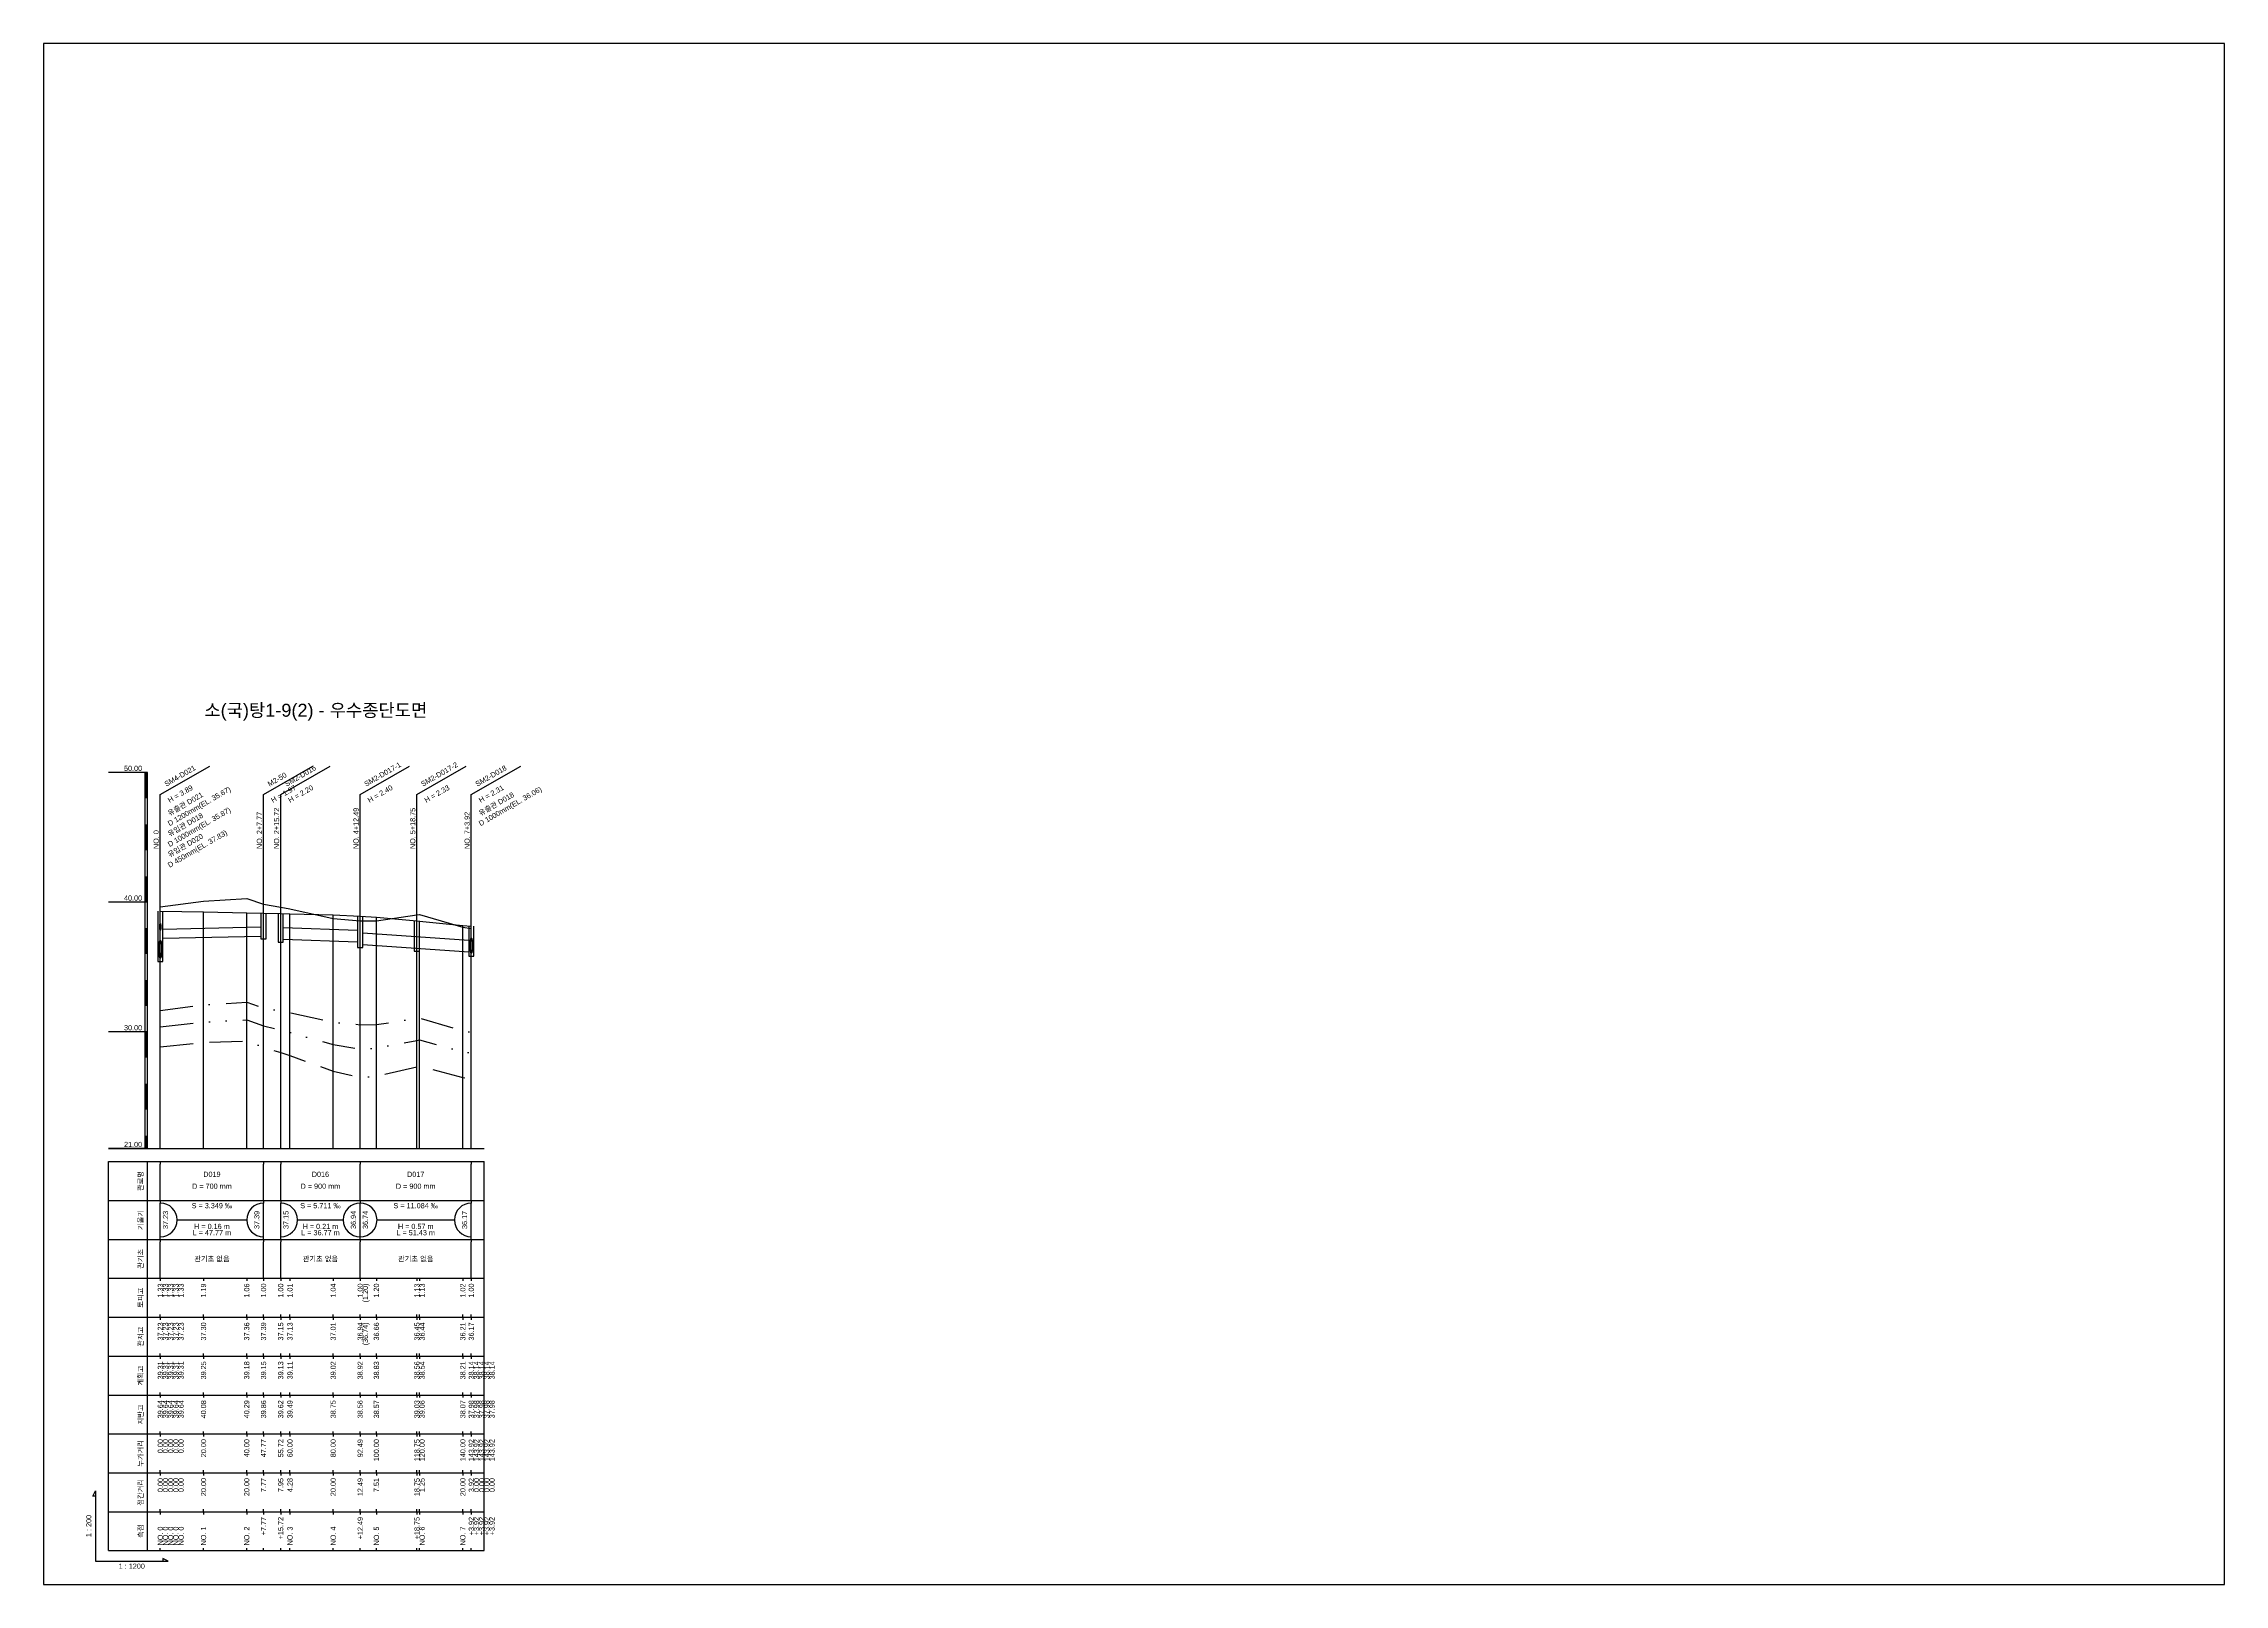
# Model space of a CAD drawing. Header units: millimetres. Extents: x -105495 to 3444, y -108190 to 2013.
# Drawn here: x 20 to 861, y -23184 to -22590 of the extents above; entities that cross this region are included whole.
import ezdxf
from ezdxf.enums import TextEntityAlignment as Align

# ---------------------------------------------------------------- set-up
doc = ezdxf.new("R2010")
doc.units = ezdxf.units.MM
for name, pattern in [('BORDER', [44.45, 12.7, -6.35, 12.7, -6.35, 0, -6.35]), ('DASHDOT', [25.4, 12.7, -6.35, 0, -6.35]), ('DIVIDE', [31.75, 12.7, -6.35, 0, -6.35, 0, -6.35])]:
    doc.linetypes.add(name, pattern=pattern)
for name, color, linetype in [('KZ_종단_계획선', 1, 'Continuous'), ('KZ_종단_관로', 4, 'Continuous'), ('KZ_종단_깃발', 7, 'Continuous'), ('KZ_종단_노선명', 7, 'Continuous'), ('KZ_종단_도각', 7, 'Continuous'), ('KZ_종단_맨홀', 4, 'Continuous'), ('KZ_종단_수직선', 7, 'Continuous'), ('KZ_종단_암선1', 56, 'DASHDOT'), ('KZ_종단_암선2', 4, 'DIVIDE'), ('KZ_종단_암선3', 6, 'BORDER'), ('KZ_종단_원형관', 4, 'Continuous'), ('KZ_종단_지반선', 3, 'Continuous'), ('KZ_종단_테이블문자', 7, 'Continuous'), ('KZ_종단_테이블선', 7, 'Continuous'), ('KZ_종단_폴대', 7, 'Continuous')]:
    doc.layers.add(name, color=color, linetype=linetype)
doc.styles.get("Standard").update_dxf_attribs({"font": 'arial.ttf'})

msp = doc.modelspace()

# ---------------------------------------------------------------- linework, layer by layer
at = {"layer": 'KZ_종단_계획선'}
msp.add_lwpolyline([(65, -22924.43), (65, -22924.43), (65, -22924.43), (65, -22924.43), (65, -22924.43), (81.67, -22924.77), (98.33, -22925.11), (104.81, -22925.24), (111.43, -22925.37), (115, -22925.45), (131.67, -22925.89), (142.08, -22926.42), (148.33, -22926.83), (163.96, -22928.21), (165, -22928.3), (181.67, -22929.97), (184.93, -22930.3), (184.93, -22930.3), (184.93, -22930.3), (184.93, -22930.3), (184.93, -22930.3)], dxfattribs=at)
at = {"layer": 'KZ_종단_관로'}
for p, q in [((66, -22931.35), (103.81, -22930.55)), ((66, -22934.85), (103.81, -22934.05)), ((112.43, -22930.75), (141.08, -22931.8)), ((143.08, -22932.8), (183.93, -22935.65)), ((112.43, -22935.25), (141.08, -22936.3)), ((143.08, -22937.3), (183.93, -22940.15))]:
    msp.add_line(p, q, dxfattribs=at)
at = {"layer": 'KZ_종단_깃발'}
for p, q in [((65, -22879.52), (84.05, -22868.52)), ((104.81, -22879.52), (123.86, -22868.52)), ((111.43, -22879.52), (130.48, -22868.52)), ((142.08, -22879.52), (161.13, -22868.52)), ((163.96, -22879.52), (183.01, -22868.52)), ((184.93, -22879.52), (203.98, -22868.52)), ((65, -23016), (65, -22879.52)), ((104.81, -23016), (104.81, -22879.52)), ((111.43, -23016), (111.43, -22879.52)), ((142.08, -23016), (142.08, -22879.52)), ((163.96, -23016), (163.96, -22879.52)), ((184.93, -23016), (184.93, -22879.52))]:
    msp.add_line(p, q, dxfattribs=at)
at = {"layer": 'KZ_종단_도각'}
msp.add_lwpolyline([(20, -23184), (861, -23184), (861, -22590), (20, -22590)], close=True, dxfattribs=at)
at = {"layer": 'KZ_종단_맨홀'}
for points in [[(64, -22924.43), (64, -22943.87), (66, -22943.87), (66, -22924.43)], [(103.81, -22925.24), (103.81, -22935.09), (105.81, -22935.09), (105.81, -22925.24)], [(110.43, -22925.37), (110.43, -22936.37), (112.43, -22936.37), (112.43, -22925.37)], [(141.08, -22926.42), (141.08, -22938.42), (143.08, -22938.42), (143.08, -22926.42)], [(162.96, -22928.21), (162.96, -22939.88), (164.96, -22939.88), (164.96, -22928.21)], [(183.93, -22930.3), (183.93, -22941.86), (185.93, -22941.86), (185.93, -22930.3)]]:
    msp.add_lwpolyline(points, dxfattribs=at)
at = {"layer": 'KZ_종단_수직선'}
for p, q in [((65, -23016), (65, -22924.43)), ((65, -23016), (65, -22924.43)), ((65, -23016), (65, -22924.43)), ((65, -23016), (65, -22924.43)), ((65, -23016), (65, -22924.43)), ((65, -23016), (65, -22924.43)), ((65, -23016), (65, -22924.43)), ((65, -23016), (65, -22924.43)), ((65, -23016), (65, -22924.43)), ((81.67, -23016), (81.67, -22924.77)), ((98.33, -23016), (98.33, -22925.11)), ((104.81, -23016), (104.81, -22925.24)), ((111.43, -23016), (111.43, -22925.37)), ((115, -23016), (115, -22925.45)), ((131.67, -23016), (131.67, -22925.89)), ((142.07, -23016), (142.07, -22926.42)), ((148.33, -23016), (148.33, -22926.83)), ((163.96, -23016), (163.96, -22928.21)), ((165, -23016), (165, -22928.3)), ((181.67, -23016), (181.67, -22929.97)), ((184.93, -23016), (184.93, -22930.3)), ((184.93, -23016), (184.93, -22930.3)), ((184.93, -23016), (184.93, -22930.3)), ((184.93, -23016), (184.93, -22930.3)), ((184.93, -23016), (184.93, -22930.3))]:
    msp.add_line(p, q, dxfattribs=at)
at = {"layer": 'KZ_종단_암선1', "flags": 128}
msp.add_lwpolyline([(65, -22962.81), (65, -22962.81), (65, -22962.81), (65, -22962.81), (65, -22962.81), (81.67, -22960.6), (98.33, -22959.52), (104.81, -22961.72), (111.43, -22962.92), (115, -22963.56), (131.67, -22967.24), (142.07, -22968.22), (148.33, -22968.16), (163.96, -22965.84), (165, -22965.69), (181.67, -22970.65), (184.93, -22971.1), (184.93, -22971.1), (184.93, -22971.1), (184.93, -22971.1), (184.93, -22971.1)], dxfattribs=at)
at = {"layer": 'KZ_종단_암선2', "flags": 128}
msp.add_lwpolyline([(65, -22969.09), (65, -22969.09), (65, -22969.09), (65, -22969.09), (65, -22969.09), (81.67, -22967.17), (98.33, -22966.38), (104.81, -22968.68), (111.43, -22970.3), (115, -22971.17), (131.67, -22975.91), (142.07, -22977.56), (148.33, -22977.24), (163.96, -22974.29), (165, -22974.09), (181.67, -22978.74), (184.93, -22979.14), (184.93, -22979.14), (184.93, -22979.14), (184.93, -22979.14), (184.93, -22979.14)], dxfattribs=at)
at = {"layer": 'KZ_종단_암선3', "flags": 128}
msp.add_lwpolyline([(65, -22976.8), (65, -22976.8), (65, -22976.8), (65, -22976.8), (65, -22976.8), (81.67, -22975.08), (98.33, -22974.47), (104.81, -22976.85), (111.43, -22978.97), (115, -22980.12), (131.67, -22986.13), (142.07, -22988.58), (148.33, -22987.99), (163.96, -22984.42), (165, -22984.18), (181.67, -22988.61), (184.93, -22988.97), (184.93, -22988.97), (184.93, -22988.97), (184.93, -22988.97), (184.93, -22988.97)], dxfattribs=at)
at = {"layer": 'KZ_종단_원형관'}
for p, q in [((64.78, -22930.31), (64.79, -22930.09)), ((64.78, -22930.53), (64.78, -22930.31)), ((64.78, -22930.76), (64.78, -22930.53)), ((64.79, -22930.98), (64.78, -22930.76)), ((64.79, -22930.09), (64.81, -22929.88)), ((64.81, -22931.19), (64.79, -22930.98)), ((64.81, -22929.88), (64.83, -22929.69)), ((64.83, -22931.38), (64.81, -22931.19)), ((64.83, -22929.69), (64.86, -22929.53)), ((64.86, -22931.54), (64.83, -22931.38)), ((64.86, -22929.53), (64.89, -22929.4)), ((64.89, -22931.67), (64.86, -22931.54)), ((64.89, -22929.4), (64.93, -22929.3)), ((64.93, -22931.77), (64.89, -22931.67)), ((64.93, -22929.3), (64.96, -22929.24)), ((64.96, -22931.83), (64.93, -22931.77)), ((64.96, -22929.24), (65, -22929.22)), ((65, -22931.85), (64.96, -22931.83)), ((65, -22929.22), (65.04, -22929.24)), ((65.04, -22931.83), (65, -22931.85)), ((65.04, -22929.24), (65.07, -22929.3)), ((65.07, -22931.77), (65.04, -22931.83)), ((65.07, -22929.3), (65.11, -22929.4)), ((65.11, -22931.67), (65.07, -22931.77)), ((65.11, -22929.4), (65.14, -22929.53)), ((65.14, -22931.54), (65.11, -22931.67)), ((65.14, -22929.53), (65.17, -22929.69)), ((65.17, -22931.38), (65.14, -22931.54)), ((65.17, -22929.69), (65.19, -22929.88)), ((65.19, -22931.19), (65.17, -22931.38)), ((65.19, -22929.88), (65.21, -22930.09)), ((65.21, -22930.98), (65.19, -22931.19)), ((65.21, -22930.09), (65.22, -22930.31)), ((65.22, -22930.76), (65.21, -22930.98)), ((65.22, -22930.31), (65.22, -22930.53)), ((65.22, -22930.53), (65.22, -22930.76)), ((64.42, -22939.17), (64.43, -22938.57)), ((64.43, -22939.78), (64.42, -22939.17)), ((64.43, -22938.57), (64.46, -22937.99)), ((64.46, -22940.36), (64.43, -22939.78)), ((64.46, -22937.99), (64.5, -22937.44)), ((64.5, -22940.91), (64.46, -22940.36)), ((64.5, -22937.44), (64.56, -22936.94)), ((64.56, -22941.41), (64.5, -22940.91)), ((64.51, -22938.74), (64.52, -22938.23)), ((64.52, -22939.25), (64.51, -22938.74)), ((64.52, -22938.23), (64.54, -22937.74)), ((64.54, -22939.74), (64.52, -22939.25)), ((64.54, -22937.74), (64.58, -22937.28)), ((64.58, -22940.19), (64.54, -22939.74)), ((64.56, -22936.94), (64.63, -22936.51)), ((64.63, -22941.84), (64.56, -22941.41)), ((64.58, -22937.28), (64.63, -22936.87)), ((64.63, -22940.61), (64.58, -22940.19)), ((64.63, -22936.51), (64.71, -22936.17)), ((64.63, -22936.87), (64.69, -22936.51)), ((64.69, -22940.97), (64.63, -22940.61)), ((64.71, -22942.18), (64.63, -22941.84)), ((64.69, -22936.51), (64.76, -22936.22)), ((64.76, -22941.26), (64.69, -22940.97)), ((64.71, -22936.17), (64.8, -22935.91)), ((64.8, -22942.44), (64.71, -22942.18)), ((64.76, -22936.22), (64.83, -22936.01)), ((64.83, -22941.47), (64.76, -22941.26)), ((64.8, -22935.91), (64.9, -22935.75)), ((64.9, -22942.6), (64.8, -22942.44)), ((64.83, -22936.01), (64.92, -22935.87)), ((64.92, -22941.61), (64.83, -22941.47)), ((64.9, -22935.75), (65, -22935.7)), ((64.92, -22935.87), (65, -22935.83)), ((65, -22941.65), (64.92, -22941.61)), ((65, -22935.7), (65.1, -22935.75)), ((65, -22935.83), (65.08, -22935.87)), ((65.08, -22941.61), (65, -22941.65)), ((65.08, -22935.87), (65.17, -22936.01)), ((65.17, -22941.47), (65.08, -22941.61)), ((65.1, -22935.75), (65.2, -22935.91)), ((65.2, -22942.44), (65.1, -22942.6)), ((65.17, -22936.01), (65.24, -22936.22)), ((65.24, -22941.26), (65.17, -22941.47)), ((65.2, -22935.91), (65.29, -22936.17)), ((65.29, -22942.18), (65.2, -22942.44)), ((65.24, -22936.22), (65.31, -22936.51)), ((65.31, -22940.97), (65.24, -22941.26)), ((65.29, -22936.17), (65.37, -22936.51)), ((65.37, -22941.84), (65.29, -22942.18)), ((65.31, -22936.51), (65.37, -22936.87)), ((65.37, -22940.61), (65.31, -22940.97)), ((65.37, -22936.51), (65.44, -22936.94)), ((65.37, -22936.87), (65.42, -22937.28)), ((65.42, -22940.19), (65.37, -22940.61)), ((65.44, -22941.41), (65.37, -22941.84)), ((65.42, -22937.28), (65.46, -22937.74)), ((65.46, -22939.74), (65.42, -22940.19)), ((65.44, -22936.94), (65.5, -22937.44)), ((65.5, -22940.91), (65.44, -22941.41)), ((65.46, -22937.74), (65.48, -22938.23)), ((65.48, -22939.25), (65.46, -22939.74)), ((65.48, -22938.23), (65.48, -22938.74)), ((65.48, -22938.74), (65.48, -22939.25)), ((65.5, -22937.44), (65.54, -22937.99)), ((65.54, -22940.36), (65.5, -22940.91)), ((65.54, -22937.99), (65.57, -22938.57)), ((65.57, -22939.78), (65.54, -22940.36)), ((65.57, -22938.57), (65.58, -22939.17)), ((65.58, -22939.17), (65.57, -22939.78)), ((184.45, -22937.28), (184.48, -22936.79)), ((184.45, -22937.79), (184.45, -22937.28)), ((184.45, -22938.3), (184.45, -22937.79)), ((184.48, -22938.79), (184.45, -22938.3)), ((184.48, -22936.79), (184.51, -22936.33)), ((184.51, -22939.24), (184.48, -22938.79)), ((184.51, -22936.33), (184.56, -22935.92)), ((184.56, -22939.66), (184.51, -22939.24)), ((184.56, -22935.92), (184.62, -22935.56)), ((184.62, -22940.02), (184.56, -22939.66)), ((184.62, -22935.56), (184.69, -22935.27)), ((184.69, -22940.31), (184.62, -22940.02)), ((184.69, -22935.27), (184.76, -22935.06)), ((184.76, -22940.52), (184.69, -22940.31)), ((184.76, -22935.06), (184.85, -22934.92)), ((184.85, -22940.66), (184.76, -22940.52)), ((184.85, -22934.92), (184.93, -22934.88)), ((184.93, -22940.7), (184.85, -22940.66)), ((184.93, -22934.88), (185.02, -22934.92)), ((185.02, -22940.66), (184.93, -22940.7)), ((185.02, -22934.92), (185.1, -22935.06)), ((185.1, -22940.52), (185.02, -22940.66)), ((185.1, -22935.06), (185.17, -22935.27)), ((185.17, -22940.31), (185.1, -22940.52)), ((185.17, -22935.27), (185.24, -22935.56)), ((185.24, -22940.02), (185.17, -22940.31)), ((185.24, -22935.56), (185.3, -22935.92)), ((185.3, -22939.66), (185.24, -22940.02)), ((185.3, -22935.92), (185.35, -22936.33)), ((185.35, -22939.24), (185.3, -22939.66)), ((185.35, -22936.33), (185.39, -22936.79)), ((185.39, -22938.79), (185.35, -22939.24)), ((185.39, -22936.79), (185.41, -22937.28)), ((185.41, -22938.3), (185.39, -22938.79)), ((185.41, -22937.28), (185.42, -22937.79)), ((185.42, -22937.79), (185.41, -22938.3)), ((65, -22942.65), (64.9, -22942.6)), ((65.1, -22942.6), (65, -22942.65))]:
    msp.add_line(p, q, dxfattribs=at)
at = {"layer": 'KZ_종단_지반선', "flags": 128}
msp.add_lwpolyline([(65, -22922.81), (65, -22922.81), (65, -22922.81), (65, -22922.81), (65, -22922.81), (81.67, -22920.6), (98.33, -22919.52), (104.81, -22921.72), (111.43, -22922.92), (115, -22923.56), (131.67, -22927.24), (142.07, -22928.22), (148.33, -22928.16), (163.96, -22925.84), (165, -22925.69), (181.67, -22930.65), (184.93, -22931.1), (184.93, -22931.1), (184.93, -22931.1), (184.93, -22931.1), (184.93, -22931.1)], dxfattribs=at)
at = {"layer": 'KZ_종단_테이블문자'}
for p, q in [((65, -23021), (65, -23022)), ((65, -23035), (65, -23022)), ((104.81, -23021), (104.81, -23022)), ((104.81, -23035), (104.81, -23022)), ((111.43, -23021), (111.43, -23022)), ((111.43, -23035), (111.43, -23022)), ((142.07, -23021), (142.07, -23022)), ((142.07, -23021), (142.07, -23022)), ((142.07, -23035), (142.07, -23022)), ((142.07, -23035), (142.07, -23022)), ((184.93, -23021), (184.93, -23022)), ((184.93, -23035), (184.93, -23022)), ((65, -23036), (65, -23035)), ((65, -23036), (65, -23037)), ((65, -23050), (65, -23037)), ((104.81, -23036), (104.81, -23035)), ((104.81, -23036), (104.81, -23037)), ((104.81, -23050), (104.81, -23037)), ((111.43, -23036), (111.43, -23035)), ((111.43, -23036), (111.43, -23037)), ((111.43, -23050), (111.43, -23037)), ((142.07, -23036), (142.07, -23035)), ((142.07, -23036), (142.07, -23035)), ((142.07, -23036), (142.07, -23037)), ((142.07, -23036), (142.07, -23037)), ((142.07, -23050), (142.07, -23037)), ((142.07, -23050), (142.07, -23037)), ((184.93, -23036), (184.93, -23035)), ((184.93, -23036), (184.93, -23037)), ((184.93, -23050), (184.93, -23037)), ((65, -23051), (65, -23050)), ((65, -23051), (65, -23052)), ((71.42, -23043.5), (98.39, -23043.5)), ((104.81, -23051), (104.81, -23050)), ((104.81, -23051), (104.81, -23052)), ((111.43, -23051), (111.43, -23050)), ((111.43, -23051), (111.43, -23052)), ((117.85, -23043.5), (135.66, -23043.5)), ((142.07, -23051), (142.07, -23050)), ((142.07, -23051), (142.07, -23050)), ((142.07, -23051), (142.07, -23052)), ((142.07, -23051), (142.07, -23052)), ((148.49, -23043.5), (178.52, -23043.5)), ((184.93, -23051), (184.93, -23050)), ((184.93, -23051), (184.93, -23052)), ((65, -23065), (65, -23052)), ((104.81, -23065), (104.81, -23052)), ((111.43, -23065), (111.43, -23052)), ((142.07, -23065), (142.07, -23052)), ((142.07, -23065), (142.07, -23052)), ((184.93, -23065), (184.93, -23052)), ((65, -23066), (65, -23065)), ((104.81, -23066), (104.81, -23065)), ((111.43, -23066), (111.43, -23065)), ((142.07, -23066), (142.07, -23065)), ((142.07, -23066), (142.07, -23065)), ((184.93, -23066), (184.93, -23065))]:
    msp.add_line(p, q, dxfattribs=at)
for centre, start, end in [((65, -23043.5), 270, 90), ((104.81, -23043.5), 90, 270), ((111.43, -23043.5), 270, 90), ((142.07, -23043.5), 90, 270), ((142.07, -23043.5), 270, 90), ((184.93, -23043.5), 90, 270)]:
    msp.add_arc(centre, 6.5, start, end, dxfattribs=at)
at = {"layer": 'KZ_종단_테이블선'}
for p, q in [((45, -23016), (189.93, -23016)), ((45, -23036), (45, -23021)), ((45, -23021), (189.93, -23021)), ((60, -23036), (60, -23021)), ((189.93, -23036), (189.93, -23021)), ((45, -23051), (45, -23036)), ((45, -23036), (189.93, -23036)), ((60, -23051), (60, -23036)), ((189.93, -23051), (189.93, -23036)), ((45, -23066), (45, -23051)), ((45, -23051), (189.93, -23051)), ((60, -23066), (60, -23051)), ((189.93, -23066), (189.93, -23051)), ((45, -23081), (45, -23066)), ((45, -23066), (189.93, -23066)), ((60, -23081), (60, -23066)), ((65, -23066), (65, -23067)), ((65, -23066), (65, -23067)), ((65, -23066), (65, -23067)), ((65, -23066), (65, -23067)), ((65, -23066), (65, -23067)), ((81.67, -23066), (81.67, -23067)), ((98.33, -23066), (98.33, -23067)), ((104.81, -23066), (104.81, -23067)), ((111.43, -23066), (111.43, -23067)), ((115, -23066), (115, -23067)), ((131.67, -23066), (131.67, -23067)), ((142.08, -23066), (142.08, -23067)), ((148.33, -23066), (148.33, -23067)), ((163.96, -23066), (163.96, -23067)), ((165, -23066), (165, -23067)), ((181.67, -23066), (181.67, -23067)), ((184.93, -23066), (184.93, -23067)), ((189.93, -23081), (189.93, -23066)), ((45, -23096), (45, -23081)), ((45, -23081), (189.93, -23081)), ((60, -23096), (60, -23081)), ((65, -23081), (65, -23080)), ((65, -23081), (65, -23080)), ((65, -23081), (65, -23080)), ((65, -23081), (65, -23080)), ((65, -23081), (65, -23080)), ((65, -23081), (65, -23082)), ((65, -23081), (65, -23082)), ((65, -23081), (65, -23082)), ((65, -23081), (65, -23082)), ((65, -23081), (65, -23082)), ((81.67, -23081), (81.67, -23080)), ((81.67, -23081), (81.67, -23082)), ((98.33, -23081), (98.33, -23080)), ((98.33, -23081), (98.33, -23082)), ((104.81, -23081), (104.81, -23080)), ((104.81, -23081), (104.81, -23082)), ((111.43, -23081), (111.43, -23080)), ((111.43, -23081), (111.43, -23082)), ((115, -23081), (115, -23080)), ((115, -23081), (115, -23082)), ((131.67, -23081), (131.67, -23080)), ((131.67, -23081), (131.67, -23082)), ((142.08, -23081), (142.08, -23080)), ((142.08, -23081), (142.08, -23082)), ((148.33, -23081), (148.33, -23080)), ((148.33, -23081), (148.33, -23082)), ((163.96, -23081), (163.96, -23080)), ((163.96, -23081), (163.96, -23082)), ((165, -23081), (165, -23080)), ((165, -23081), (165, -23082)), ((181.67, -23081), (181.67, -23080)), ((181.67, -23081), (181.67, -23082)), ((184.93, -23081), (184.93, -23080)), ((184.93, -23081), (184.93, -23082)), ((189.93, -23096), (189.93, -23081)), ((45, -23111), (45, -23096)), ((45, -23096), (189.93, -23096)), ((60, -23111), (60, -23096)), ((65, -23096), (65, -23095)), ((65, -23096), (65, -23095)), ((65, -23096), (65, -23095)), ((65, -23096), (65, -23095)), ((65, -23096), (65, -23095)), ((65, -23096), (65, -23097)), ((65, -23096), (65, -23097)), ((65, -23096), (65, -23097)), ((65, -23096), (65, -23097)), ((65, -23096), (65, -23097)), ((81.67, -23096), (81.67, -23095)), ((81.67, -23096), (81.67, -23097)), ((98.33, -23096), (98.33, -23095)), ((98.33, -23096), (98.33, -23097)), ((104.81, -23096), (104.81, -23095)), ((104.81, -23096), (104.81, -23097)), ((111.43, -23096), (111.43, -23095)), ((111.43, -23096), (111.43, -23097)), ((115, -23096), (115, -23095)), ((115, -23096), (115, -23097)), ((131.67, -23096), (131.67, -23095)), ((131.67, -23096), (131.67, -23097)), ((142.07, -23096), (142.07, -23097)), ((142.08, -23096), (142.08, -23095)), ((148.33, -23096), (148.33, -23095)), ((148.33, -23096), (148.33, -23097)), ((163.96, -23096), (163.96, -23095)), ((163.96, -23096), (163.96, -23097)), ((165, -23096), (165, -23095)), ((165, -23096), (165, -23097)), ((181.67, -23096), (181.67, -23095)), ((181.67, -23096), (181.67, -23097)), ((184.93, -23096), (184.93, -23095)), ((184.93, -23096), (184.93, -23097)), ((184.93, -23096), (184.93, -23097)), ((184.93, -23096), (184.93, -23097)), ((184.93, -23096), (184.93, -23097)), ((184.93, -23096), (184.93, -23097)), ((189.93, -23111), (189.93, -23096)), ((65, -23111), (65, -23110)), ((65, -23111), (65, -23110)), ((65, -23111), (65, -23110)), ((65, -23111), (65, -23110)), ((65, -23111), (65, -23110)), ((81.67, -23111), (81.67, -23110)), ((98.33, -23111), (98.33, -23110)), ((104.81, -23111), (104.81, -23110)), ((111.43, -23111), (111.43, -23110)), ((115, -23111), (115, -23110)), ((131.67, -23111), (131.67, -23110)), ((142.07, -23111), (142.07, -23110)), ((148.33, -23111), (148.33, -23110)), ((163.96, -23111), (163.96, -23110)), ((165, -23111), (165, -23110)), ((181.67, -23111), (181.67, -23110)), ((184.93, -23111), (184.93, -23110)), ((184.93, -23111), (184.93, -23110)), ((184.93, -23111), (184.93, -23110)), ((184.93, -23111), (184.93, -23110)), ((184.93, -23111), (184.93, -23110)), ((45, -23126), (45, -23111)), ((45, -23111), (189.93, -23111)), ((60, -23126), (60, -23111)), ((65, -23111), (65, -23112)), ((65, -23111), (65, -23112)), ((65, -23111), (65, -23112)), ((65, -23111), (65, -23112)), ((65, -23111), (65, -23112)), ((81.67, -23111), (81.67, -23112)), ((98.33, -23111), (98.33, -23112)), ((104.81, -23111), (104.81, -23112)), ((111.43, -23111), (111.43, -23112)), ((115, -23111), (115, -23112)), ((131.67, -23111), (131.67, -23112)), ((142.07, -23111), (142.07, -23112)), ((148.33, -23111), (148.33, -23112)), ((163.96, -23111), (163.96, -23112)), ((165, -23111), (165, -23112)), ((181.67, -23111), (181.67, -23112)), ((184.93, -23111), (184.93, -23112)), ((184.93, -23111), (184.93, -23112)), ((184.93, -23111), (184.93, -23112)), ((184.93, -23111), (184.93, -23112)), ((184.93, -23111), (184.93, -23112)), ((189.93, -23126), (189.93, -23111)), ((45, -23141), (45, -23126)), ((45, -23126), (189.93, -23126)), ((60, -23141), (60, -23126)), ((65, -23126), (65, -23125)), ((65, -23126), (65, -23125)), ((65, -23126), (65, -23125)), ((65, -23126), (65, -23125)), ((65, -23126), (65, -23125)), ((65, -23126), (65, -23127)), ((65, -23126), (65, -23127)), ((65, -23126), (65, -23127)), ((65, -23126), (65, -23127)), ((65, -23126), (65, -23127)), ((81.67, -23126), (81.67, -23125)), ((81.67, -23126), (81.67, -23127)), ((98.33, -23126), (98.33, -23125)), ((98.33, -23126), (98.33, -23127)), ((104.81, -23126), (104.81, -23125)), ((104.81, -23126), (104.81, -23127)), ((111.43, -23126), (111.43, -23125)), ((111.43, -23126), (111.43, -23127)), ((115, -23126), (115, -23125)), ((115, -23126), (115, -23127)), ((131.67, -23126), (131.67, -23125)), ((131.67, -23126), (131.67, -23127)), ((142.07, -23126), (142.07, -23125)), ((142.07, -23126), (142.07, -23127)), ((148.33, -23126), (148.33, -23125)), ((148.33, -23126), (148.33, -23127)), ((163.96, -23126), (163.96, -23125)), ((163.96, -23126), (163.96, -23127)), ((165, -23126), (165, -23125)), ((165, -23126), (165, -23127)), ((181.67, -23126), (181.67, -23125)), ((181.67, -23126), (181.67, -23127)), ((184.93, -23126), (184.93, -23125)), ((184.93, -23126), (184.93, -23125)), ((184.93, -23126), (184.93, -23125)), ((184.93, -23126), (184.93, -23125)), ((184.93, -23126), (184.93, -23125)), ((184.93, -23126), (184.93, -23127)), ((184.93, -23126), (184.93, -23127)), ((184.93, -23126), (184.93, -23127)), ((184.93, -23126), (184.93, -23127)), ((184.93, -23126), (184.93, -23127)), ((189.93, -23141), (189.93, -23126)), ((45, -23156), (45, -23141)), ((45, -23141), (189.93, -23141)), ((60, -23156), (60, -23141)), ((65, -23141), (65, -23140)), ((65, -23141), (65, -23140)), ((65, -23141), (65, -23140)), ((65, -23141), (65, -23140)), ((65, -23141), (65, -23140)), ((65, -23141), (65, -23142)), ((65, -23141), (65, -23142)), ((65, -23141), (65, -23142)), ((65, -23141), (65, -23142)), ((65, -23141), (65, -23142)), ((81.67, -23141), (81.67, -23140)), ((81.67, -23141), (81.67, -23142)), ((98.33, -23141), (98.33, -23140)), ((98.33, -23141), (98.33, -23142)), ((104.81, -23141), (104.81, -23140)), ((104.81, -23141), (104.81, -23142)), ((111.43, -23141), (111.43, -23140)), ((111.43, -23141), (111.43, -23142)), ((115, -23141), (115, -23140)), ((115, -23141), (115, -23142)), ((131.67, -23141), (131.67, -23140)), ((131.67, -23141), (131.67, -23142)), ((142.07, -23141), (142.07, -23140)), ((142.07, -23141), (142.07, -23142)), ((148.33, -23141), (148.33, -23140)), ((148.33, -23141), (148.33, -23142)), ((163.96, -23141), (163.96, -23140)), ((163.96, -23141), (163.96, -23142)), ((165, -23141), (165, -23140)), ((165, -23141), (165, -23142)), ((181.67, -23141), (181.67, -23140)), ((181.67, -23141), (181.67, -23142)), ((184.93, -23141), (184.93, -23140)), ((184.93, -23141), (184.93, -23140)), ((184.93, -23141), (184.93, -23140)), ((184.93, -23141), (184.93, -23140)), ((184.93, -23141), (184.93, -23140)), ((184.93, -23141), (184.93, -23142)), ((184.93, -23141), (184.93, -23142)), ((184.93, -23141), (184.93, -23142)), ((184.93, -23141), (184.93, -23142)), ((184.93, -23141), (184.93, -23142)), ((189.93, -23156), (189.93, -23141)), ((45, -23171), (45, -23156)), ((45, -23156), (189.93, -23156)), ((60, -23171), (60, -23156)), ((65, -23156), (65, -23155)), ((65, -23156), (65, -23155)), ((65, -23156), (65, -23155)), ((65, -23156), (65, -23155)), ((65, -23156), (65, -23155)), ((65, -23156), (65, -23157)), ((65, -23156), (65, -23157)), ((65, -23156), (65, -23157)), ((65, -23156), (65, -23157)), ((65, -23156), (65, -23157)), ((81.67, -23156), (81.67, -23155)), ((81.67, -23156), (81.67, -23157)), ((98.33, -23156), (98.33, -23155)), ((98.33, -23156), (98.33, -23157)), ((104.81, -23156), (104.81, -23155)), ((104.81, -23156), (104.81, -23157)), ((111.43, -23156), (111.43, -23155)), ((111.43, -23156), (111.43, -23157)), ((115, -23156), (115, -23155)), ((115, -23156), (115, -23157)), ((131.67, -23156), (131.67, -23155)), ((131.67, -23156), (131.67, -23157)), ((142.07, -23156), (142.07, -23155)), ((142.07, -23156), (142.07, -23157)), ((148.33, -23156), (148.33, -23155)), ((148.33, -23156), (148.33, -23157)), ((163.96, -23156), (163.96, -23155)), ((163.96, -23156), (163.96, -23157)), ((165, -23156), (165, -23155)), ((165, -23156), (165, -23157)), ((181.67, -23156), (181.67, -23155)), ((181.67, -23156), (181.67, -23157)), ((184.93, -23156), (184.93, -23155)), ((184.93, -23156), (184.93, -23155)), ((184.93, -23156), (184.93, -23155)), ((184.93, -23156), (184.93, -23155)), ((184.93, -23156), (184.93, -23155)), ((184.93, -23156), (184.93, -23157)), ((184.93, -23156), (184.93, -23157)), ((184.93, -23156), (184.93, -23157)), ((184.93, -23156), (184.93, -23157)), ((184.93, -23156), (184.93, -23157)), ((189.93, -23171), (189.93, -23156)), ((45, -23171), (189.93, -23171)), ((65, -23171), (65, -23170)), ((65, -23171), (65, -23170)), ((65, -23171), (65, -23170)), ((65, -23171), (65, -23170)), ((65, -23171), (65, -23170)), ((81.67, -23171), (81.67, -23170)), ((98.33, -23171), (98.33, -23170)), ((104.81, -23171), (104.81, -23170)), ((111.43, -23171), (111.43, -23170)), ((115, -23171), (115, -23170)), ((131.67, -23171), (131.67, -23170)), ((142.07, -23171), (142.07, -23170)), ((148.33, -23171), (148.33, -23170)), ((163.96, -23171), (163.96, -23170)), ((165, -23171), (165, -23170)), ((181.67, -23171), (181.67, -23170)), ((184.93, -23171), (184.93, -23170)), ((184.93, -23171), (184.93, -23170)), ((184.93, -23171), (184.93, -23170)), ((184.93, -23171), (184.93, -23170)), ((184.93, -23171), (184.93, -23170))]:
    msp.add_line(p, q, dxfattribs=at)
msp.add_lwpolyline([(40, -23150), (39, -23150), (40, -23148), (40, -23175), (68, -23175), (66, -23174), (66, -23175)], dxfattribs=at)
at = {"layer": 'KZ_종단_폴대'}
for p, q in [((60, -22871), (45, -22871)), ((60, -22921), (45, -22921)), ((60, -22971), (45, -22971)), ((60, -23016), (45, -23016))]:
    msp.add_line(p, q, dxfattribs=at)
at = {"layer": 'KZ_종단_폴대', "const_width": 1}
for points in [[(59.5, -22881), (59.5, -22871)], [(59.5, -22901), (59.5, -22891)], [(59.5, -22921), (59.5, -22911)], [(59.5, -22941), (59.5, -22931)], [(59.5, -22961), (59.5, -22951)], [(59.5, -22981), (59.5, -22971)], [(59.5, -23001), (59.5, -22991)], [(59.5, -23016), (59.5, -23011)]]:
    msp.add_lwpolyline(points, dxfattribs=at)
at = {"layer": 'KZ_종단_폴대'}
msp.add_lwpolyline([(60, -23016), (60, -22871), (59, -22871), (59, -23016), (60, -23016)], dxfattribs=at)

# ---------------------------------------------------------------- texts
at = {"layer": 'KZ_종단_깃발'}
for s, rotation, p in [('SM4-D021', 30, (67.6, -22877.02)), ('M2-50', 30, (107.41, -22877.02)), ('SM2-D016', 30, (114.03, -22877.02)), ('SM2-D017-1', 30, (144.67, -22877.02)), ('SM2-D017-2', 30, (166.56, -22877.02)), ('SM2-D018', 30, (187.53, -22877.02)), ('NO. 2+7.77', 90, (104.81, -22900.52)), ('NO. 2+15.72', 90, (111.43, -22900.52)), ('NO. 4+12.49', 90, (142.08, -22900.52)), ('NO. 5+18.75', 90, (163.96, -22900.52)), ('NO. 7+3.92', 90, (184.93, -22900.52)), ('NO. 0', 90, (65, -22900.52))]:
    msp.add_text(s, height=2, rotation=rotation, dxfattribs=at).set_placement(p, align=Align.BOTTOM_LEFT)
for s, p in [('H = 3.89', (67.6, -22881.02)), ('D 1200mm(EL. 35.67)', (67.6, -22890.02)), ('유출관 D021', (67.6, -22886.02)), ('H = 1.97', (107.41, -22881.02)), ('H = 2.20', (114.03, -22881.02)), ('H = 2.40', (144.67, -22881.02)), ('H = 2.33', (166.56, -22881.02)), ('H = 2.31', (187.53, -22881.02)), ('D 1000mm(EL. 36.06)', (187.53, -22890.02)), ('유출관 D018', (187.53, -22886.02)), ('D 1000mm(EL. 35.87)', (67.6, -22898.02)), ('유입관 D018', (67.6, -22894.02)), ('D 450mm(EL. 37.83)', (67.6, -22906.02)), ('유입관 D020', (67.6, -22902.02))]:
    msp.add_text(s, height=2, rotation=30, dxfattribs=at).set_placement(p, align=Align.TOP_LEFT)
at = {"layer": 'KZ_종단_노선명'}
msp.add_text('소(국)탕1-9(2) - 우수종단도면', height=5, dxfattribs=at).set_placement((124.97, -22851), align=Align.BOTTOM_CENTER)
at = {"layer": 'KZ_종단_테이블문자'}
for s, p in [('D019', (84.9, -23027.5)), ('D016', (126.75, -23027.5)), ('D017', (163.5, -23027.5)), ('L = 47.77 m', (84.9, -23050)), ('H = 0.16 m', (84.9, -23047.6)), ('L = 36.77 m', (126.75, -23050)), ('H = 0.21 m', (126.75, -23047.6)), ('L = 51.43 m', (163.5, -23050)), ('H = 0.57 m', (163.5, -23047.6))]:
    msp.add_text(s, height=2, dxfattribs=at).set_placement(p, align=Align.BOTTOM_CENTER)
for s, p in [('D = 700 mm', (84.9, -23029.5)), ('D = 900 mm', (126.75, -23029.5)), ('D = 900 mm', (163.5, -23029.5)), ('S = 3.349 ‰', (84.9, -23037)), ('S = 5.711 ‰', (126.75, -23037)), ('S = 11.084 ‰', (163.5, -23037))]:
    msp.add_text(s, height=2, dxfattribs=at).set_placement(p, align=Align.TOP_CENTER)
for s, p in [('37.23', (66, -23043.5)), ('37.15', (112.43, -23043.5)), ('36.74', (143.07, -23043.5))]:
    msp.add_text(s, height=2, rotation=90, dxfattribs=at).set_placement(p, align=Align.TOP_CENTER)
for s, p in [('37.39', (103.81, -23043.5)), ('36.94', (141.07, -23043.5)), ('36.17', (183.93, -23043.5))]:
    msp.add_text(s, height=2, rotation=90, dxfattribs=at).set_placement(p, align=Align.BOTTOM_CENTER)
for p in [(84.9, -23058.5), (126.75, -23058.5), (163.5, -23058.5)]:
    msp.add_text('관기초 없음', height=2, dxfattribs=at).set_placement(p, align=Align.MIDDLE_CENTER)
for s, p in [('1.33', (65, -23068)), ('1.33', (67, -23068)), ('1.33', (69, -23068)), ('1.33', (71, -23068)), ('1.33', (73, -23068)), ('1.19', (81.67, -23068)), ('1.06', (98.33, -23068)), ('1.00', (104.81, -23068)), ('1.00', (111.43, -23068)), ('1.01', (115, -23068)), ('1.04', (131.67, -23068)), ('1.00', (142.08, -23068)), ('(1.20)', (144.08, -23068)), ('1.20', (148.33, -23068)), ('1.13', (163.96, -23068)), ('1.13', (165.96, -23068)), ('1.02', (181.67, -23068)), ('1.00', (184.93, -23068)), ('37.23', (65, -23083)), ('37.23', (67, -23083)), ('37.23', (69, -23083)), ('37.23', (71, -23083)), ('37.23', (73, -23083)), ('37.30', (81.67, -23083)), ('37.36', (98.33, -23083)), ('37.39', (104.81, -23083)), ('37.15', (111.43, -23083)), ('37.13', (115, -23083)), ('37.01', (131.67, -23083)), ('36.94', (142.08, -23083)), ('(36.74)', (144.08, -23083)), ('36.66', (148.33, -23083)), ('36.45', (163.96, -23083)), ('36.44', (165.96, -23083)), ('36.21', (181.67, -23083)), ('36.17', (184.93, -23083)), ('39.31', (65, -23098)), ('39.31', (67, -23098)), ('39.31', (69, -23098)), ('39.31', (71, -23098)), ('39.31', (73, -23098)), ('39.25', (81.67, -23098)), ('39.18', (98.33, -23098)), ('39.15', (104.81, -23098)), ('39.13', (111.43, -23098)), ('39.11', (115, -23098)), ('39.02', (131.67, -23098)), ('38.92', (142.07, -23098)), ('38.83', (148.33, -23098)), ('38.56', (163.96, -23098)), ('38.54', (165.96, -23098)), ('38.21', (181.67, -23098)), ('38.14', (184.93, -23098)), ('38.14', (186.93, -23098)), ('38.14', (188.93, -23098)), ('38.14', (190.93, -23098)), ('38.14', (192.93, -23098)), ('39.64', (65, -23113)), ('39.64', (67, -23113)), ('39.64', (69, -23113)), ('39.64', (71, -23113)), ('39.64', (73, -23113)), ('40.08', (81.67, -23113)), ('40.29', (98.33, -23113)), ('39.86', (104.81, -23113)), ('39.62', (111.43, -23113)), ('39.49', (115, -23113)), ('38.75', (131.67, -23113)), ('38.56', (142.07, -23113)), ('38.57', (148.33, -23113)), ('39.03', (163.96, -23113)), ('39.06', (165.96, -23113)), ('38.07', (181.67, -23113)), ('37.98', (184.93, -23113)), ('37.98', (186.93, -23113)), ('37.98', (188.93, -23113)), ('37.98', (190.93, -23113)), ('37.98', (192.93, -23113)), ('0.00', (65, -23128)), ('0.00', (67, -23128)), ('0.00', (69, -23128)), ('0.00', (71, -23128)), ('0.00', (73, -23128)), ('20.00', (81.67, -23128)), ('40.00', (98.33, -23128)), ('47.77', (104.81, -23128)), ('55.72', (111.43, -23128)), ('60.00', (115, -23128)), ('80.00', (131.67, -23128)), ('92.49', (142.07, -23128)), ('100.00', (148.33, -23128)), ('118.75', (163.96, -23128)), ('120.00', (165.96, -23128)), ('140.00', (181.67, -23128)), ('143.92', (184.93, -23128)), ('143.92', (186.93, -23128)), ('143.92', (188.93, -23128)), ('143.92', (190.93, -23128)), ('143.92', (192.93, -23128)), ('0.00', (65, -23143)), ('0.00', (67, -23143)), ('0.00', (69, -23143)), ('0.00', (71, -23143)), ('0.00', (73, -23143)), ('20.00', (81.67, -23143)), ('20.00', (98.33, -23143)), ('7.77', (104.81, -23143)), ('7.95', (111.43, -23143)), ('4.28', (115, -23143)), ('20.00', (131.67, -23143)), ('12.49', (142.07, -23143)), ('7.51', (148.33, -23143)), ('18.75', (163.96, -23143)), ('1.25', (165.96, -23143)), ('20.00', (181.67, -23143)), ('3.92', (184.93, -23143)), ('0.00', (186.93, -23143)), ('0.00', (188.93, -23143)), ('0.00', (190.93, -23143)), ('0.00', (192.93, -23143)), ('+7.77', (104.81, -23158)), ('+15.72', (111.43, -23158)), ('+12.49', (142.07, -23158)), ('+18.75', (163.96, -23158)), ('+3.92', (184.93, -23158)), ('+3.92', (186.93, -23158)), ('+3.92', (188.93, -23158)), ('+3.92', (190.93, -23158)), ('+3.92', (192.93, -23158))]:
    msp.add_text(s, height=2, rotation=90, dxfattribs=at).set_placement(p, align=Align.MIDDLE_RIGHT)
for s, p in [('NO. 0', (65, -23169)), ('NO. 0', (67, -23169)), ('NO. 0', (69, -23169)), ('NO. 0', (71, -23169)), ('NO. 0', (73, -23169)), ('NO. 1', (81.67, -23169)), ('NO. 2', (98.33, -23169)), ('NO. 3', (115, -23169)), ('NO. 4', (131.67, -23169)), ('NO. 5', (148.33, -23169)), ('NO. 6', (165.96, -23169)), ('NO. 7', (181.67, -23169))]:
    msp.add_text(s, height=2, rotation=90, dxfattribs=at).set_placement(p, align=Align.MIDDLE_LEFT)
at = {"layer": 'KZ_종단_테이블선'}
for s, p in [('관로명', (59, -23028.5)), ('기울기', (59, -23043.5)), ('관기초', (59, -23058.5)), ('토피고', (59, -23073.5)), ('관저고', (59, -23088.5)), ('계획고', (59, -23103.5)), ('지반고', (59, -23118.5)), ('누가거리', (59, -23133.5)), ('점간거리', (59, -23148.5)), ('1 : 200', (39, -23161.5)), ('측점', (59, -23163.5))]:
    msp.add_text(s, height=2, rotation=90, dxfattribs=at).set_placement(p, align=Align.BOTTOM_CENTER)
msp.add_text('1 : 1200', height=2, dxfattribs=at).set_placement((54, -23176), align=Align.TOP_CENTER)
at = {"layer": 'KZ_종단_폴대'}
for s, p in [('50.00', (58, -22871)), ('40.00', (58, -22921)), ('30.00', (58, -22971)), ('21.00', (58, -23016))]:
    msp.add_text(s, height=2, dxfattribs=at).set_placement(p, align=Align.BOTTOM_RIGHT)

doc.saveas('drawing.dxf')
